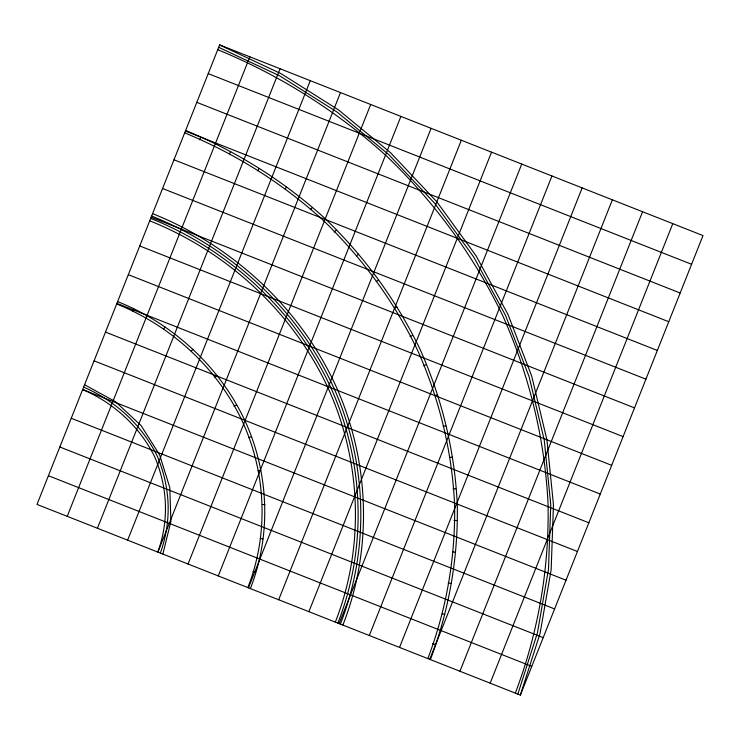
<?xml version="1.0" encoding="UTF-8"?>
<svg xmlns="http://www.w3.org/2000/svg" width="740" height="740" viewBox="0 0 740 740"><rect width="100%" height="100%" fill="white"/><g stroke="black" fill="none" stroke-linecap="round" stroke-linejoin="round"><path stroke-width="1.11" d="M116.67 303.983C171.31 325.804 217.394 368.104 242.424 421.504C266.243 473.332 268.796 534.391 247.835 587.597M117.623 301.596C172.91 323.676 219.549 366.476 244.875 420.514C268.981 472.962 271.562 534.743 250.361 588.587M160.358 553.085C171.874 520.747 170.478 487.475 157.185 455.905C141.701 424.871 115.44 400.756 83.611 387.15M162.874 554.075L170.894 521.413L169.793 487.595L159.637 454.915L141.127 425.62L115.523 401.69L84.564 384.763M335.322 622.1C364.968 546.823 361.361 460.428 327.654 387.094C292.245 311.54 227.032 251.693 149.73 220.816M337.838 623.099C367.734 547.174 364.099 460.058 330.105 386.104C294.4 309.912 228.642 249.556 150.673 218.42M340.354 624.088C370.5 547.535 366.837 459.688 332.556 385.115C296.555 308.284 230.242 247.428 151.626 216.034M342.87 625.078C373.275 547.896 369.575 459.309 335.017 384.125C298.71 306.656 231.842 245.292 152.579 213.638M427.84 658.6C446.516 609.464 455.535 557.22 454.601 504.671C452.075 451.483 439.44 399.332 417.795 350.704C394.318 301.818 362.091 257.714 323.01 220.141C282.347 183.196 235.505 153.726 184.686 132.867M430.356 659.59C449.161 610.139 458.236 557.562 457.292 504.671C454.749 451.15 442.03 398.657 420.246 349.715C396.621 300.514 364.191 256.123 324.851 218.319C283.92 181.124 236.781 151.469 185.638 130.471M515.317 693.102C538.23 632.737 549.182 569.282 548.081 504.726C544.982 439.634 529.516 375.809 503.024 316.304C474.303 256.475 434.861 202.483 387.029 156.51C337.255 111.296 279.942 75.23 217.745 49.691M517.843 694.101L537.443 632.811L548.479 569.319L550.764 504.726L544.261 440.124L529.082 376.623L505.485 315.305L473.859 257.233L434.769 203.38L388.87 154.679L336.95 111.971L279.896 75.97L218.689 47.305M520.359 695.091L540.061 633.486L551.161 569.661L553.455 504.726L546.925 439.791L531.662 375.957L507.936 314.315L476.153 255.938L436.85 201.807L390.711 152.847L338.522 109.918L281.172 73.723L219.641 44.909L37 504.421L520.359 695.091L703 235.579L219.641 44.909M67.21 516.344L249.852 56.823M97.421 528.258L280.062 68.737M127.632 540.172L310.273 80.66M340.483 92.574L157.842 552.096C169.108 520.646 167.73 487.595 154.734 456.894C139.564 426.499 113.84 402.875 82.658 389.545L566.017 580.216M188.053 564.01L370.694 104.488M218.263 575.923L400.904 116.411M248.464 587.837L431.115 128.325M278.675 599.761L461.325 140.239M308.885 611.675L491.536 152.162M339.096 623.589L521.737 164.077M369.306 635.512L551.948 175.99M399.517 647.426L582.158 187.904M429.727 659.34L612.369 199.828M459.938 671.263L642.579 211.742M490.148 683.177L672.79 223.656M199.624 139.86L200.669 137.511M132.765 311.522L133.912 309.218M229.446 153.828L230.686 151.571M257.622 170.792L259.046 168.646M163.512 329.18L165.02 327.089M285.039 188.904L286.639 186.869M310.338 209.725L312.104 207.82M191.29 351.065L193.131 349.243M334.212 232.027L336.127 230.279M356.578 255.763L358.641 254.162M214.85 377.15L216.968 375.633M376.207 281.616L378.39 280.183M394.67 308.229L396.973 306.961M234.099 406.223L236.458 405.048M410.08 336.534L412.476 335.451M423.558 365.671L426.046 364.774M248.631 437.627L251.156 436.831M435.055 395.549L437.618 394.846M443.149 426.351L445.767 425.852M258.094 470.659L260.73 470.252M449.846 457.422L452.51 457.117M453.019 488.909L455.701 488.807M262.275 504.56L264.966 504.56M454.046 520.433L456.728 520.534M452.936 551.91L455.609 552.225M260.304 538.461L262.968 538.868M448.255 582.981L450.91 583.481M442.178 613.774L444.786 614.477M252.997 571.474L255.578 572.27M432.604 643.707L435.166 644.54M208.227 73.63L691.586 264.291M196.812 102.351L680.171 293.012M185.398 131.063L668.757 321.733M173.983 159.785L657.342 350.455M162.569 188.506L645.928 379.176M151.154 217.227L634.513 407.897M139.74 245.948L623.089 436.609M128.325 274.67L611.675 465.331M116.911 303.391L600.26 494.052M105.487 332.103L588.846 522.773M94.073 360.824L577.431 551.494M71.243 418.267L554.602 608.937M59.829 446.988L543.188 637.649M48.415 475.709L531.773 666.37"/></g></svg>
